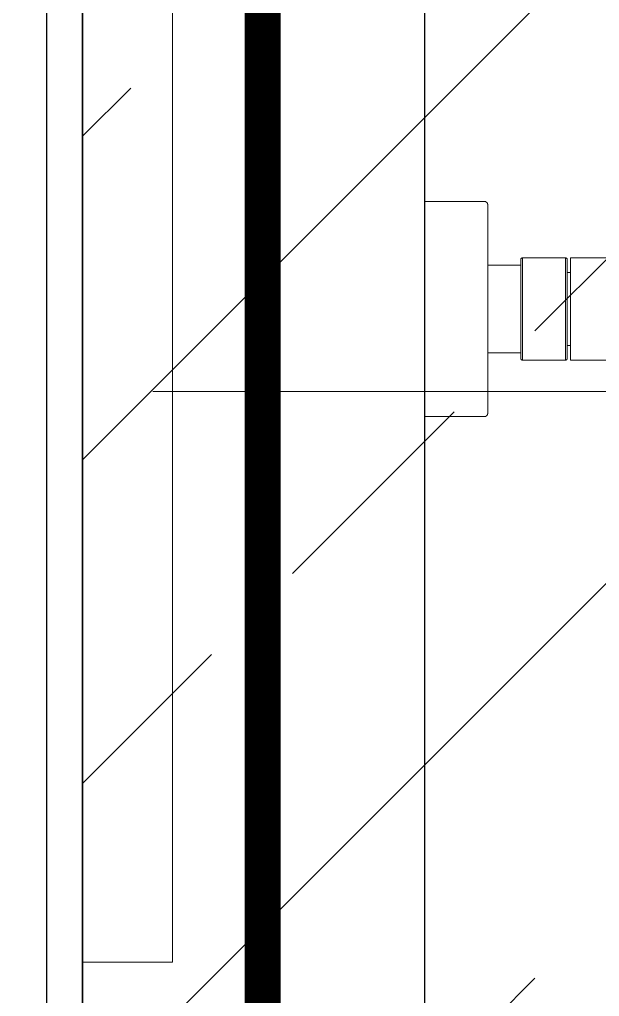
# Model space of a CAD drawing. Header units: millimetres. Extents: x -343543 to 400519, y -115663 to 104219.
# Drawn here: x -258686.5 to -258525.5, y 5832.1 to 6103.2 of the extents above; entities that cross this region are included whole.
import ezdxf
from ezdxf.xclip import XClip

# ---------------------------------------------------------------- set-up
doc = ezdxf.new("R2010")
doc.units = ezdxf.units.MM
doc.header["$XCLIPFRAME"] = 0
doc.linetypes.add("$0$02'TUONG Xay$0$HIDDEN", pattern=[0.375, 0.25, -0.125])
doc.linetypes.add('XREF MAT BANG TUONG XAY$0$CENTER', pattern=[50.8, 31.75, -6.35, 6.35, -6.35])
doc.layers.get('0').update_dxf_attribs({"color": 231, "lineweight": 0})
for name, color, linetype, lineweight in [('A-CLNG', 157, 'Continuous', 25), ('A-FLOR-PRTN', 161, 'Continuous', 9), ('A-PATT', 252, 'Continuous', 9), ('A-SYMBOLS', 10, 'Continuous', 13), ('XREF MAT BANG TUONG XAY$0$01.Xref _MB T1$0$A-FURN', 8, 'Continuous', 5), ('XREF MAT BANG TUONG XAY$0$01.Xref _MB T1$0$A-TEXT', 8, 'Continuous', 25), ('XREF MAT BANG TUONG XAY$0$A-GRID', 8, 'XREF MAT BANG TUONG XAY$0$CENTER', 15)]:
    doc.layers.add(name, color=color, linetype=linetype, lineweight=lineweight)
doc.layers.add('fix lightting red', color=1, linetype='Continuous', lineweight=5, true_color=0xff0000)
doc.layers.add('XREF MAT BANG TUONG XAY$0$A-FNSH', color=8, linetype='Continuous')
doc.layers.add('XREF MAT BANG TUONG XAY$0$A-FURN', color=8, linetype='Continuous')

# ---------------------------------------------------------------- blocks, each defined once
blk = doc.blocks.new('XREF MAT BANG TUONG XAY$0$00.xref_IKIGAI_Truc')
at = {"layer": 'XREF MAT BANG TUONG XAY$0$A-GRID', "color": 8, "ltscale": 20}
blk.add_lwpolyline([(-2907.53, 6000), (42750, 6000)], dxfattribs=at)
blk = doc.blocks.new('*U200')
at = {"color": 8}
for p, q in [((97.1, -16.48), (97.1, 0)), ((39.14, -17.2), (96.34, -17.2)), ((81.69, -38.62), (81.69, -26.56)), ((81.69, -38.47), (53.76, -38.47)), ((54.07, -38.91), (81.42, -38.91))]:
    blk.add_line(p, q, dxfattribs=at)
for points in [[(38.36, 0), (38.36, -16.42), (38.39, -16.42), (38.39, -16.54), (38.42, -16.57), (38.42, -16.62), (38.44, -16.65), (38.44, -16.71), (38.47, -16.71), (38.47, -16.73), (38.5, -16.76), (38.5, -16.79), (38.53, -16.79), (38.53, -16.85), (38.56, -16.85), (38.56, -16.87), (38.58, -16.87), (38.58, -16.9), (38.61, -16.9), (38.61, -16.93), (38.64, -16.93), (38.64, -16.96), (38.67, -16.96), (38.67, -16.98), (38.69, -16.98), (38.69, -17.02), (38.72, -17.02), (38.72, -17.04), (38.75, -17.04), (38.78, -17.07), (38.81, -17.07), (38.81, -17.11), (38.86, -17.11), (38.86, -17.12), (38.92, -17.12), (38.92, -17.15), (39, -17.15), (39, -17.18), (39.12, -17.18), (39.14, -17.2)], [(38.36, 0), (97.1, 0)], [(55.77, -26.25), (55.77, -17.2)], [(79.68, -17.2), (79.68, -26.25)], [(96.34, -17.2), (96.34, -17.18), (96.45, -17.18), (96.45, -17.15), (96.54, -17.15), (96.54, -17.12), (96.6, -17.12), (96.6, -17.11), (96.65, -17.11), (96.65, -17.07), (96.71, -17.07), (96.71, -17.04), (96.74, -17.04), (96.74, -17.02), (96.77, -17.02), (96.79, -16.98), (96.82, -16.96), (96.85, -16.96), (96.85, -16.93), (96.87, -16.9), (96.9, -16.87), (96.9, -16.85), (96.93, -16.85), (96.93, -16.81), (96.96, -16.81), (96.96, -16.76), (96.99, -16.76), (96.99, -16.73), (97.01, -16.71), (97.01, -16.65), (97.05, -16.65), (97.05, -16.6), (97.07, -16.6), (97.07, -16.48), (97.1, -16.48)], [(81.27, -26.25), (54.18, -26.25), (54.18, -26.28), (54.07, -26.28), (54.07, -26.3), (53.98, -26.3), (53.98, -26.33), (53.96, -26.33), (53.96, -26.36), (53.94, -26.36), (53.9, -26.38), (53.87, -26.42), (53.87, -26.45), (53.85, -26.45), (53.85, -26.47), (53.82, -26.47), (53.82, -26.53), (53.79, -26.53), (53.79, -26.61), (53.76, -26.61)], [(53.76, -26.61), (53.76, -38.59), (53.79, -38.59), (53.79, -38.67), (53.82, -38.67), (53.82, -38.73), (53.85, -38.73), (53.85, -38.76), (53.87, -38.76), (53.87, -38.79), (53.9, -38.79), (53.9, -38.81), (53.94, -38.81), (53.94, -38.83), (53.96, -38.83), (53.96, -38.87), (53.98, -38.87), (54.02, -38.9), (54.07, -38.9), (54.07, -38.91)], [(81.69, -26.56), (81.67, -26.56), (81.67, -26.49), (81.64, -26.49), (81.64, -26.47), (81.61, -26.45), (81.61, -26.42), (81.58, -26.42), (81.58, -26.38), (81.56, -26.38), (81.56, -26.36), (81.53, -26.36), (81.5, -26.33), (81.47, -26.33), (81.47, -26.3), (81.42, -26.3), (81.42, -26.28), (81.27, -26.28), (81.27, -26.25)], [(53.76, -26.72), (81.69, -26.72)], [(53.74, -51.24), (53.74, -39.85)], [(81.75, -39.85), (53.74, -39.85)], [(57.79, -39.85), (57.79, -38.91)], [(77.66, -38.91), (77.66, -39.85)], [(81.42, -38.91), (81.42, -38.9), (81.47, -38.9), (81.47, -38.87), (81.5, -38.87), (81.5, -38.83), (81.56, -38.83), (81.56, -38.81), (81.58, -38.81), (81.58, -38.79), (81.61, -38.79), (81.61, -38.73), (81.64, -38.73), (81.64, -38.69), (81.67, -38.69), (81.67, -38.64), (81.69, -38.62)], [(81.75, -39.85), (81.75, -51.68)]]:
    blk.add_lwpolyline(points, dxfattribs=at)
blk = doc.blocks.new('XREF MAT BANG TUONG XAY$0$01.Xref _MB T1$0$Phong tam')
at = {"layer": 'XREF MAT BANG TUONG XAY$0$A-FURN', "color": 8, "elevation": 0}
blk.add_lwpolyline([(-4325, 6965), (-4420.01, 6965), (-4420.01, 1480), (-4325, 1480)], close=True, dxfattribs=at)
at = {"layer": 'XREF MAT BANG TUONG XAY$0$01.Xref _MB T1$0$A-FURN', "color": 8, "xscale": -1.016000000000006, "yscale": 1.016000000000006, "zscale": 1.016000000000006, "rotation": 90}
blk.add_blockref('*U200', (-4325, 3091.71), dxfattribs=at)
blk = doc.blocks.new('XREF MAT BANG TUONG XAY$0$xref_IKIGAI_Cot')
at = {"layer": 'XREF MAT BANG TUONG XAY$0$A-GRID', "color": 8, "ltscale": 20}
blk.add_lwpolyline([(-2907.53, 6000), (42750, 6000)], dxfattribs=at)
blk = doc.blocks.new('XREF MAT BANG NOI THAT')
at = {"color": 8}
blk.add_lwpolyline([(4184.99, 6341.68), (4209.99, 6341.68), (4209.99, 5841.68), (4184.99, 5841.68)], close=True, dxfattribs=at)
blk = doc.blocks.new('01.Xref _MB T1')
at = {"color": 8}
blk.add_blockref('XREF MAT BANG TUONG XAY$0$00.xref_IKIGAI_Truc', (0.00011, 0), dxfattribs=at)
at = {"layer": 'XREF MAT BANG TUONG XAY$0$01.Xref _MB T1$0$A-TEXT', "color": 8}
blk.add_blockref('XREF MAT BANG TUONG XAY$0$01.Xref _MB T1$0$Phong tam', (8605.00011, 2999.99999), dxfattribs=at)
at = {"layer": 'XREF MAT BANG TUONG XAY$0$A-FNSH', "color": 8}
for points in [[(5475.00011, 9964.99997), (4184.98961, 9965.00167), (4184.98236, 4479.99998), (5730.00011, 4479.99998)], [(5465.00011, 9974.99999), (4174.98962, 9975.00168), (4174.98235, 4469.99998), (5720.00011, 4469.99998)]]:
    blk.add_lwpolyline(points, dxfattribs=at)
at = {"color": 8}
ref = blk.add_blockref('XREF MAT BANG TUONG XAY$0$xref_IKIGAI_Cot', (-0.00927, -0.00001), dxfattribs=at)
XClip(ref).set_block_clipping_path([(-1610.3425959283, -2225.6693134198), (41829.1295208634, 21555.8819575264)])
at = {"layer": 'A-PATT', "color": 8}
blk.add_blockref('XREF MAT BANG NOI THAT', (0, 0), dxfattribs=at)
blk = doc.blocks.new('DenSanTuongT1Ikigai')
at = {"layer": 'fix lightting red', "color": 1, "linetype": "$0$02'TUONG Xay$0$HIDDEN", "ltscale": 500, "true_color": 0xff0000, "const_width": 10}
blk.add_lwpolyline([(4234.99, 9965), (4234.99, 4480)], dxfattribs=at)

msp = doc.modelspace()

# ---------------------------------------------------------------- block references
at = {"layer": 'A-SYMBOLS'}
msp.add_blockref('01.Xref _MB T1', (-262854.02, 0), dxfattribs=at)

# ---------------------------------------------------------------- next in the draw order: hatches: boundary and pattern name
at = {"layer": 'A-PATT'}
h = msp.add_hatch(dxfattribs=at)
h.set_pattern_fill('ANSI33', color=256, scale=20, double=1)
h.set_pattern_definition([(45, (-262854.02, -1e-05), (-89.8026, 89.8026), []), (45, (-262764.22, -1e-05), (-89.8026, 89.8026), [63.5, -31.75])])
h.paths.add_polyline_path([(-258669.04, 9965), (-254484.03, 9965), (-254484.03, 8980), (-255679.02, 8980), (-255679.02, 8835), (-254484.02, 8835), (-254484.02, 7855), (-255679.02, 7855), (-255679.02, 7710), (-254484.02, 7710), (-254484.02, 6730), (-255679.02, 6730), (-255679.02, 6585), (-254484.02, 6585), (-254484.02, 5605), (-255679.02, 5605), (-255679.02, 5460), (-254484.02, 5460), (-254484.02, 4480), (-256034.02, 4480), (-256034.02, 4135), (-255889.02, 4135), (-255889.02, 4335), (-254484.02, 4335), (-254484.02, 3235), (-255889.02, 3235), (-255889.02, 3435), (-256034.03, 3435), (-256034.03, 3235), (-257124.02, 3235), (-257124.02, 3435), (-257269.02, 3435), (-257269.02, 3235), (-258579.04, 3235), (-258579.04, 3425), (-258669.04, 3425), (-258669.04, 4335), (-257269.02, 4335), (-257269.02, 4135), (-257124.02, 4135), (-257124.02, 4480), (-258669.04, 4480)])

# ---------------------------------------------------------------- next in the draw order: linework, layer by layer
at = {"layer": 'A-CLNG', "color": 251}
msp.add_lwpolyline([(-257124.02, 4480), (-258669.04, 4480), (-258669.04, 9965), (-254484.03, 9965)], dxfattribs=at)

# ---------------------------------------------------------------- next in the draw order: block references
at = {"layer": 'A-FLOR-PRTN'}
msp.add_blockref('DenSanTuongT1Ikigai', (-262854.02, 0), dxfattribs=at)

doc.saveas('drawing.dxf')
